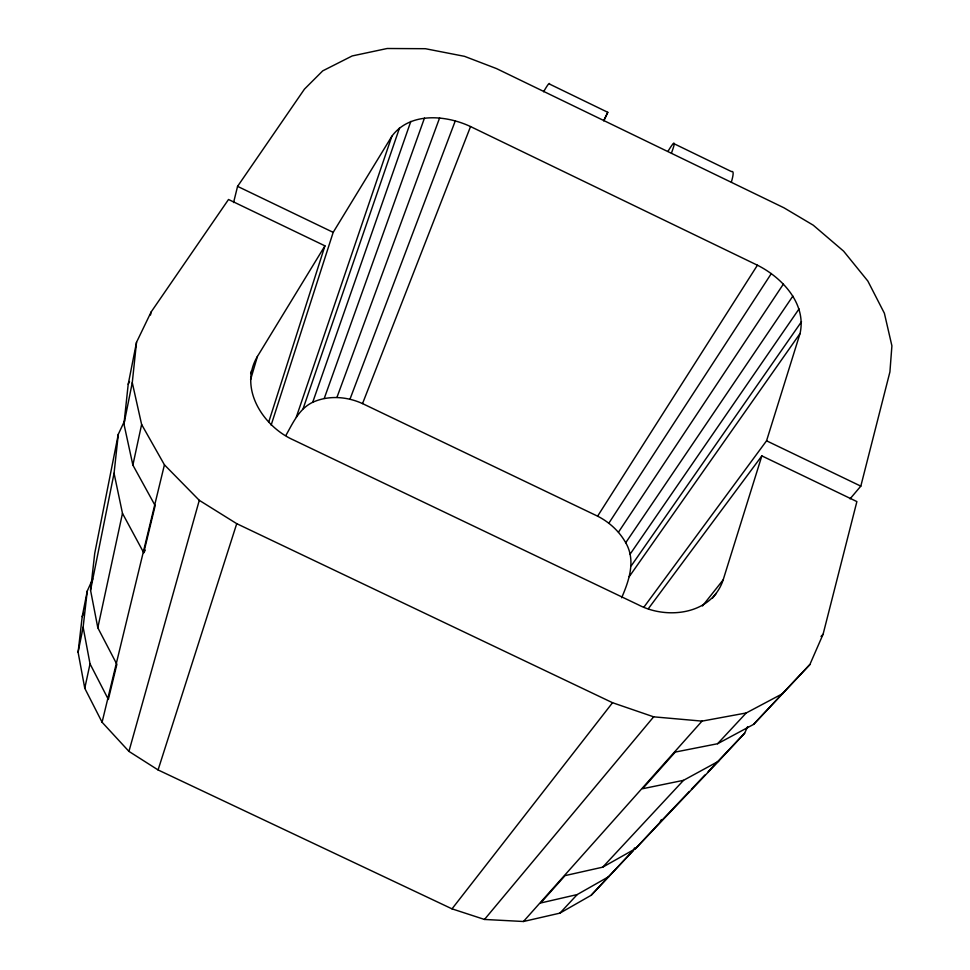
<?xml version="1.0" encoding="UTF-8"?>
<svg xmlns="http://www.w3.org/2000/svg" width="970" height="970" viewBox="0 0 970 970"><rect width="100%" height="100%" fill="white"/><g stroke="black" fill="none" stroke-linecap="round" stroke-linejoin="round"><path stroke-width="1.45" d="M124.621 420.81L118.304 434.257L114.06 473.263L122.475 513.348L143.73 552.742L155.164 505.625L132.878 465.091L123.954 424.036L128.21 384.253L136.527 342.277L151.102 312.025L228.52 199.493L324.938 245.846L257.402 356.487C238.365 388.315 263.149 426.533 293.51 439.992L638.442 604.856C667.299 619.963 711.822 614.483 723.159 579.878L761.85 455.888L856.886 501.587L823.081 634.259L809.853 664.571L753.581 724.396L717.582 743.735L675.278 752.065L642.564 788.731L683.523 780.329L718.588 761.22L744.645 733.223L747.64 726.627M123.954 424.036L132.272 382.641L136.527 342.277M92.732 578.884L87.264 591.033L83.129 627.19L90.028 663.844L108.337 699.431L116.873 664.317L97.812 627.772L90.549 590.233L94.733 553.337L118.304 434.257M634.574 847.853L633.337 850.435L591.191 895.261L559.92 913.134L523.448 921.5L484.491 919.451L452.008 908.854L158.074 769.938L128.937 751.386L102.08 722.238L84.766 688.263L78.097 652.216L82.207 616.593L87.264 591.033M643.922 607.135L766.555 440.804L800.032 333.547C806.749 303.804 782.172 277.602 757.424 265.21L470.547 126.561C445.885 114.957 409.91 111.829 391.856 136.236L333.183 232.351L271.151 425.103M621.637 597.762C629.13 580.569 635.993 560.369 625.723 542.727C619.236 531.233 609.318 522.139 597.605 516.161L362.537 403.593C346.945 396.5 328.539 395.117 312.704 402.283C299.087 408.758 292.916 423.041 285.895 435.421M78.097 652.216L83.129 627.19M90.549 590.233L114.06 473.263M150.508 314.995L151.102 312.025M84.766 688.263L90.028 663.844M97.812 627.772L122.475 513.348M132.878 465.091L141.62 424.484L132.272 382.641M102.08 722.238L164.427 464.824L141.62 424.484M233.576 202.548L237.565 186.361L304.447 89.131L322.719 70.871L352.195 55.945L387.188 48.5L425.393 48.706L464.497 56.333L496.482 68.579L783.954 207.798L813.272 225.21L843.609 251.157L867.847 281.058L884.385 313.262L891.903 345.853L889.914 371.934L860.814 486.14L850.047 498.847M128.937 751.386L199.286 500.326L164.427 464.824M250.636 373.632L251.485 370.734M250.575 379.694L257.402 356.487M268.835 421.72L324.938 245.846M158.074 769.938L236.728 523.667L199.286 500.326M296.299 417.149L391.856 136.236M303.101 408.722L399.628 127.64M312.704 402.283L410.819 121.395M324.247 398.415L424.46 118.097M336.954 397.348L439.616 117.903M350 399.119L455.318 120.789M362.537 403.593L470.547 126.561M82.207 616.593L84.038 612.47M543.6 91.75A103.22 3.844 -64.6 0 1 549.469 84.038L607.79 112.314L603.728 120.898M128.21 384.253L129.507 381.525M609.039 876.492L577.198 894.57L540.63 902.997L565.049 875.619L602.709 867.168L635.35 848.798L660.121 822.233L661.37 819.589M604.043 120.062L607.79 112.314M143.73 552.742L145.27 550.16M597.605 516.161L757.424 265.21M608.905 523.097L771.344 273.528M618.496 532.142L783.42 284.04M625.723 542.727L792.866 296.092M630.1 554.173L799.05 308.921M631.312 565.74L801.511 321.688M629.227 576.653L800.032 333.547M648.324 608.736L761.85 455.888M452.008 908.854L612.543 702.716L653.659 716.83L702.013 721.122L746.221 712.974L782.972 693.465M702.45 605.995L723.159 579.878M712.659 597.969L716.418 593.252M484.491 919.451L653.659 716.83M523.448 921.5L702.013 721.122M559.92 913.134L577.198 894.57M602.709 867.168L683.523 780.329M717.582 743.735L746.221 712.974M753.581 724.396L809.853 664.571M591.191 895.261L633.337 850.435M821.02 636.465L823.081 634.259M660.121 822.233L689.343 791.459M691.428 789.265L704.996 774.981M708.124 771.683L744.645 733.223M635.35 848.798L718.588 761.22M236.728 523.667L612.543 702.716M237.565 186.361L333.183 232.351M766.555 440.804L860.814 486.14M673.495 143.463L731.598 171.641A102.965 8.427 -63.8 0 1 731.368 182.045M668.075 151.174A103.062 4.51 -64.1 0 1 671.458 153.005"/></g></svg>
